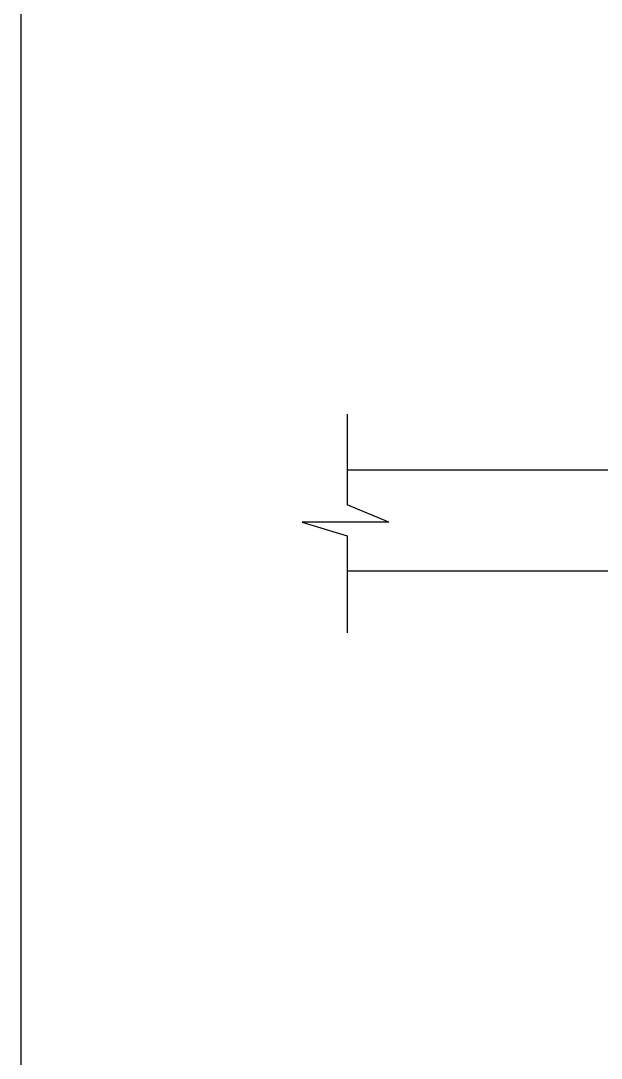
# Model space of a CAD drawing. Header units: millimetres. Extents: x -8855 to 105318, y -17958 to 67465.
# Drawn here: x 55283 to 56675, y 45225 to 47714 of the extents above; entities that cross this region are included whole.
import ezdxf

# ---------------------------------------------------------------- set-up
doc = ezdxf.new("R2010")
doc.units = ezdxf.units.MM
doc.header["$LTSCALE"] = 25

msp = doc.modelspace()

# ---------------------------------------------------------------- linework, layer by layer
for p, q in [((55283.27267, 67465.18411), (55283.27267, 39229.87558)), ((56065.89675, 46770.14148), (56065.89675, 46552.52501)), ((57124.54209, 46636.05204), (56065.89675, 46636.05204)), ((56165.50898, 46511.36055), (56065.89675, 46552.52501)), ((55957.59745, 46511.36055), (56065.89675, 46478.76549)), ((56165.50898, 46511.36055), (55957.59745, 46511.36055)), ((56065.89675, 46478.76549), (56065.89675, 46245.7266)), ((57295.76815, 46393.62961), (56065.89675, 46393.62961))]:
    msp.add_line(p, q)

doc.saveas('drawing.dxf')
